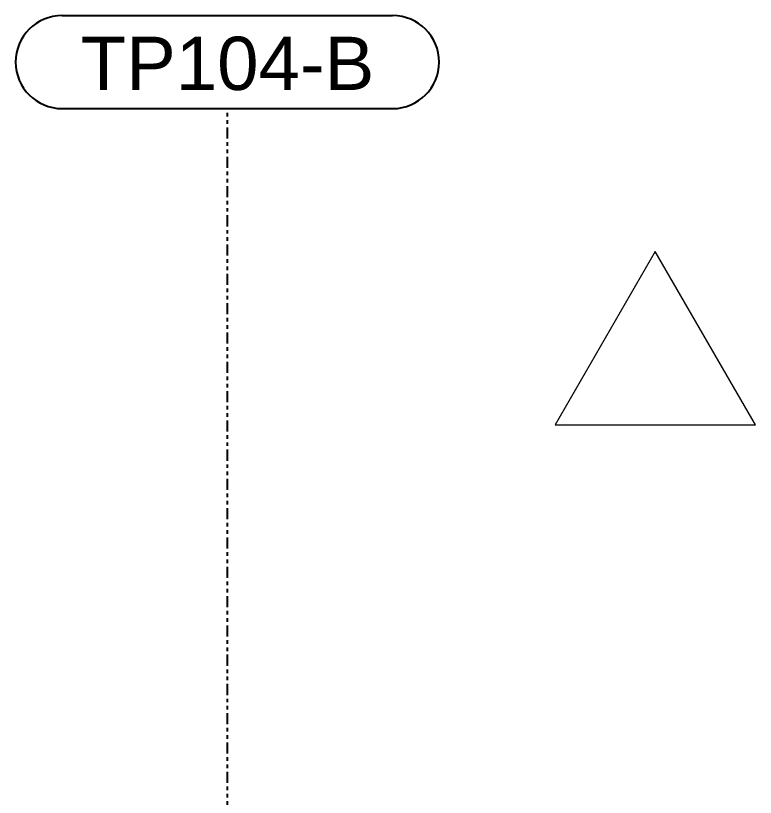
# Model space of a CAD drawing. Header units: inches. Extents: x 209270 to 234360, y -180214 to -150194.
# Drawn here: x 224923 to 226515, y -154674 to -152991 of the extents above; entities that cross this region are included whole.
import ezdxf

# ---------------------------------------------------------------- set-up
doc = ezdxf.new("R2010")
doc.units = ezdxf.units.IN
doc.header["$LTSCALE"] = 10
doc.header["$MEASUREMENT"] = 0
doc.linetypes.add('DXK_LINE_DOT5', pattern=[7.8785, 2.979, -0.9799, 0.9799, -0.9799, 0.9799, -0.9799])
doc.layers.get('0').update_dxf_attribs({"color": 1})
for name, color, linetype in [('_BLUE_0', 5, 'Continuous'), ('_BLUE_10', 5, 'Continuous'), ('_BLUE_2', 5, 'Continuous')]:
    doc.layers.add(name, color=color, linetype=linetype)
doc.layers.add('REV-C', color=1, linetype='Continuous', lineweight=18)
doc.styles.add('Arial', font='arial.ttf', dxfattribs={"height": 0.2})

# ---------------------------------------------------------------- blocks, each defined once
blk = doc.blocks.new('A$Ca106b763')
at = {"layer": 'REV-C'}
blk.add_lwpolyline([(0, 373.2), (-215.5, 0), (215.5, 0)], close=True, dxfattribs=at)
blk = doc.blocks.new('MECH_DRAWING')
at = {"layer": 'REV-C'}
blk.add_blockref('A$Ca106b763', (226299.5, -153872.3, 0), dxfattribs=at)
blk = doc.blocks.new('GridLine-116860372-116903 - 114867')
at = {"layer": '_BLUE_10', "linetype": 'Continuous'}
for p, q in [((19756.1, 27911.7), (20645.1, 27911.7)), ((19756.1, 27661.7), (20645.1, 27661.7))]:
    blk.add_line(p, q, dxfattribs=at)
for centre, start, end in [((19756.1, 27786.7), 90, 270), ((20645.1, 27786.7), 270, 90)]:
    blk.add_arc(centre, 125, start, end, dxfattribs=at)
at = {"layer": '_BLUE_2', "linetype": 'DXK_LINE_DOT5'}
blk.add_line((20200.6, 12454.5), (20200.6, 27661.7), dxfattribs=at)
at = {"layer": '_BLUE_10', "linetype": 'Continuous', "style": 'Arial'}
blk.add_text('TP104-B', height=143.26, dxfattribs=at).set_placement((19806.1, 27711.7))
blk = doc.blocks.new('STR_DRAWING')
at = {"layer": '_BLUE_0', "xscale": 0.8, "yscale": 0.8, "zscale": 0.8}
blk.add_blockref('GridLine-116860372-116903 - 114867', (971.5, 4264.2), dxfattribs=at)

msp = doc.modelspace()

# ---------------------------------------------------------------- block references
for name, p in [('MECH_DRAWING', (0, 0)), ('STR_DRAWING', (208247, -179585))]:
    msp.add_blockref(name, p)

doc.saveas('drawing.dxf')
